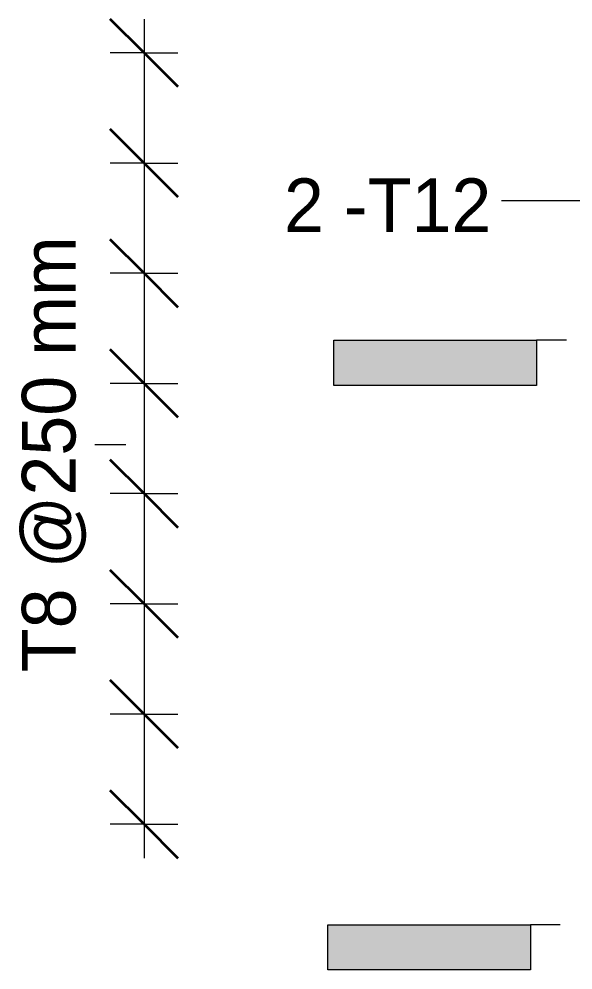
# Model space of a CAD drawing. Header units: millimetres. Extents: x 65464 to 98797, y 2255 to 31386.
# Drawn here: x 65619 to 66849, y 3406 to 5515 of the extents above; entities that cross this region are included whole.
import ezdxf

# ---------------------------------------------------------------- set-up
doc = ezdxf.new("R2010")
doc.units = ezdxf.units.MM
for name, color, linetype, lineweight in [('A-ANNO-DIMS', 211, 'Continuous', 9), ('A-ANNO-DIMS-50', 211, 'Continuous', 9), ('G-ANNO-SYMB', 111, 'Continuous', 9), ('S-RBAR-IDEN', 171, 'Continuous', 9)]:
    doc.layers.add(name, color=color, linetype=linetype, lineweight=lineweight)
doc.styles.add('Arial', font='arial.ttf', dxfattribs={"height": 100})
doc.styles.add('Nirmala UI', font='Nirmala.ttf', dxfattribs={"height": 119.0625})
doc.dimstyles.new('Arc_Length_-_2_5mm_Arial', dxfattribs={"dimscale": 304.8, "dimtxt": 125.683673, "dimasz": 0.492126, "dimexe": 0.246063, "dimexo": 0.0625, "dimgap": 0.287073, "dimtad": 1, "dimdec": 4, "dimzin": 0, "dimdsep": 46, "dimtxsty": 'Arial', "dimblk1": 'OBLIQUE', "dimblk2": 'OBLIQUE', "dimsah": 1, "dimcen": 0.09, "dimdle": 0.246063, "dimazin": 0, "dimtfac": 1, "dimtdec": 4, "dimtix": 1, "dimtmove": 0, "dimatfit": 3, "dimfxl": 0.246063, "dimfxlon": 1, "dimtvp": 1, "dimtolj": 1, "dimtzin": 0, "dimarcsym": 2})

# ---------------------------------------------------------------- blocks, each defined once
blk = doc.blocks.new('Detail View - M_Section Tail - Filled Horizontal-14034-Elevation Front')
at = {"layer": 'G-ANNO-SYMB'}
blk.add_hatch(color=256, dxfattribs=at).paths.add_polyline_path([(66768.1, 4702.6), (66768.1, 4802.6), (66318.1, 4802.6), (66318.1, 4702.6)])
for p, q in [((66318.1, 4702.6), (66318.1, 4802.6)), ((66318.1, 4802.6), (66768.1, 4802.6)), ((66768.1, 4802.6), (66768.1, 4702.6)), ((66768.1, 4702.6), (66318.1, 4702.6))]:
    blk.add_line(p, q, dxfattribs=at)
blk = doc.blocks.new('DIMBLOCK1-Elevation Front')
at = {"layer": 'A-ANNO-DIMS-50', "lineweight": 35}
for p, q in [((65896.8, 5440.1), (65821.8, 5515.1)), ((65896.8, 5440.1), (65971.8, 5365.1)), ((65896.8, 5195.7), (65821.8, 5270.7)), ((65896.8, 5195.7), (65971.8, 5120.7))]:
    blk.add_line(p, q, dxfattribs=at)
at = {"layer": 'A-ANNO-DIMS-50'}
for p, q in [((65896.8, 5515.1), (65896.8, 5195.7)), ((65896.8, 5440.1), (65821.8, 5440.1)), ((65896.8, 5440.1), (65971.8, 5440.1)), ((65896.8, 5195.7), (65821.8, 5195.7)), ((65896.8, 5195.7), (65971.8, 5195.7))]:
    blk.add_line(p, q, dxfattribs=at)
blk = doc.blocks.new('_Oblique')
at = {"color": 0, "linetype": 'ByBlock', "lineweight": -2}
blk.add_line((-0.5, -0.5), (0.5, 0.5), dxfattribs=at)
blk = doc.blocks.new('DIMBLOCK2-Elevation Front')
at = {"layer": 'A-ANNO-DIMS-50', "lineweight": 35}
for p, q in [((65896.8, 5195.7), (65821.8, 5270.7)), ((65896.8, 5195.7), (65971.8, 5120.7)), ((65896.8, 4951.3), (65821.8, 5026.3)), ((65896.8, 4951.3), (65971.8, 4876.3))]:
    blk.add_line(p, q, dxfattribs=at)
at = {"layer": 'A-ANNO-DIMS-50'}
for p, q in [((65896.8, 5195.7), (65821.8, 5195.7)), ((65896.8, 5195.7), (65896.8, 4951.3)), ((65896.8, 5195.7), (65971.8, 5195.7)), ((65896.8, 4951.3), (65821.8, 4951.3)), ((65896.8, 4951.3), (65971.8, 4951.3))]:
    blk.add_line(p, q, dxfattribs=at)
blk = doc.blocks.new('DIMBLOCK3-Elevation Front')
at = {"layer": 'A-ANNO-DIMS-50', "lineweight": 35}
for p, q in [((65896.8, 4951.3), (65821.8, 5026.3)), ((65896.8, 4951.3), (65971.8, 4876.3)), ((65896.8, 4706.9), (65821.8, 4781.9)), ((65896.8, 4706.9), (65971.8, 4631.9))]:
    blk.add_line(p, q, dxfattribs=at)
at = {"layer": 'A-ANNO-DIMS-50'}
for p, q in [((65896.8, 4951.3), (65821.8, 4951.3)), ((65896.8, 4951.3), (65896.8, 4706.9)), ((65896.8, 4951.3), (65971.8, 4951.3)), ((65896.8, 4706.9), (65821.8, 4706.9)), ((65896.8, 4706.9), (65971.8, 4706.9))]:
    blk.add_line(p, q, dxfattribs=at)
blk = doc.blocks.new('DIMBLOCK4-Elevation Front')
at = {"layer": 'A-ANNO-DIMS-50', "lineweight": 35}
for p, q in [((65896.8, 4706.9), (65821.8, 4781.9)), ((65896.8, 4706.9), (65971.8, 4631.9)), ((65896.8, 4462.5), (65821.8, 4537.5)), ((65896.8, 4462.5), (65971.8, 4387.5))]:
    blk.add_line(p, q, dxfattribs=at)
at = {"layer": 'A-ANNO-DIMS-50'}
for p, q in [((65896.8, 4706.9), (65821.8, 4706.9)), ((65896.8, 4706.9), (65896.8, 4462.5)), ((65896.8, 4706.9), (65971.8, 4706.9)), ((65896.8, 4462.5), (65821.8, 4462.5)), ((65896.8, 4462.5), (65971.8, 4462.5))]:
    blk.add_line(p, q, dxfattribs=at)
blk = doc.blocks.new('DIMBLOCK5-Elevation Front')
at = {"layer": 'A-ANNO-DIMS-50', "lineweight": 35}
for p, q in [((65896.8, 4462.5), (65821.8, 4537.5)), ((65896.8, 4462.5), (65971.8, 4387.5)), ((65896.8, 4218.1), (65821.8, 4293.1)), ((65896.8, 4218.1), (65971.8, 4143.1))]:
    blk.add_line(p, q, dxfattribs=at)
at = {"layer": 'A-ANNO-DIMS-50'}
for p, q in [((65896.8, 4462.5), (65821.8, 4462.5)), ((65896.8, 4462.5), (65896.8, 4218.1)), ((65896.8, 4462.5), (65971.8, 4462.5)), ((65896.8, 4218.1), (65821.8, 4218.1)), ((65896.8, 4218.1), (65971.8, 4218.1))]:
    blk.add_line(p, q, dxfattribs=at)
blk = doc.blocks.new('DIMBLOCK6-Elevation Front')
at = {"layer": 'A-ANNO-DIMS-50', "lineweight": 35}
for p, q in [((65896.8, 4218.1), (65821.8, 4293.1)), ((65896.8, 4218.1), (65971.8, 4143.1)), ((65896.8, 3973.7), (65821.8, 4048.7)), ((65896.8, 3973.7), (65971.8, 3898.7))]:
    blk.add_line(p, q, dxfattribs=at)
at = {"layer": 'A-ANNO-DIMS-50'}
for p, q in [((65896.8, 4218.1), (65821.8, 4218.1)), ((65896.8, 4218.1), (65896.8, 3973.7)), ((65896.8, 4218.1), (65971.8, 4218.1)), ((65896.8, 3973.7), (65821.8, 3973.7)), ((65896.8, 3973.7), (65971.8, 3973.7))]:
    blk.add_line(p, q, dxfattribs=at)
blk = doc.blocks.new('DIMBLOCK7-Elevation Front')
at = {"layer": 'A-ANNO-DIMS-50', "lineweight": 35}
for p, q in [((65896.8, 3973.7), (65821.8, 4048.7)), ((65896.8, 3973.7), (65971.8, 3898.7)), ((65896.8, 3729.3), (65821.8, 3804.3)), ((65896.8, 3729.3), (65971.8, 3654.3))]:
    blk.add_line(p, q, dxfattribs=at)
at = {"layer": 'A-ANNO-DIMS-50'}
for p, q in [((65896.8, 3973.7), (65821.8, 3973.7)), ((65896.8, 3973.7), (65896.8, 3654.3)), ((65896.8, 3973.7), (65971.8, 3973.7)), ((65896.8, 3729.3), (65821.8, 3729.3)), ((65896.8, 3729.3), (65971.8, 3729.3))]:
    blk.add_line(p, q, dxfattribs=at)
blk = doc.blocks.new('DIMBLOCK8-Elevation Front')
at = {"layer": 'A-ANNO-DIMS-50', "lineweight": 35}
for p, q in [((65896.8, 5440.1), (65821.8, 5515.1)), ((65896.8, 5440.1), (65971.8, 5365.1)), ((65896.8, 5195.7), (65821.8, 5270.7)), ((65896.8, 5195.7), (65971.8, 5120.7)), ((65896.8, 4951.3), (65821.8, 5026.3)), ((65896.8, 4951.3), (65971.8, 4876.3)), ((65896.8, 4706.9), (65821.8, 4781.9)), ((65896.8, 4706.9), (65971.8, 4631.9)), ((65896.8, 4462.5), (65821.8, 4537.5)), ((65896.8, 4462.5), (65971.8, 4387.5)), ((65896.8, 4218.1), (65821.8, 4293.1)), ((65896.8, 4218.1), (65971.8, 4143.1)), ((65896.8, 3973.7), (65821.8, 4048.7)), ((65896.8, 3973.7), (65971.8, 3898.7)), ((65896.8, 3729.3), (65821.8, 3804.3)), ((65896.8, 3729.3), (65971.8, 3654.3))]:
    blk.add_line(p, q, dxfattribs=at)
at = {"layer": 'A-ANNO-DIMS-50'}
for p, q in [((65896.8, 5515.1), (65896.8, 3654.3)), ((65896.8, 5515.1), (65896.8, 5195.7)), ((65896.8, 5440.1), (65821.8, 5440.1)), ((65896.8, 5440.1), (65971.8, 5440.1)), ((65896.8, 5195.7), (65821.8, 5195.7)), ((65896.8, 5195.7), (65896.8, 4951.3)), ((65896.8, 5195.7), (65971.8, 5195.7)), ((65896.8, 4951.3), (65821.8, 4951.3)), ((65896.8, 4951.3), (65896.8, 4706.9)), ((65896.8, 4951.3), (65971.8, 4951.3)), ((65896.8, 4706.9), (65821.8, 4706.9)), ((65896.8, 4706.9), (65896.8, 4462.5)), ((65896.8, 4706.9), (65971.8, 4706.9)), ((65896.8, 4462.5), (65821.8, 4462.5)), ((65896.8, 4462.5), (65896.8, 4218.1)), ((65896.8, 4462.5), (65971.8, 4462.5)), ((65896.8, 4218.1), (65821.8, 4218.1)), ((65896.8, 4218.1), (65896.8, 3973.7)), ((65896.8, 4218.1), (65971.8, 4218.1)), ((65896.8, 3973.7), (65821.8, 3973.7)), ((65896.8, 3973.7), (65896.8, 3654.3)), ((65896.8, 3973.7), (65971.8, 3973.7)), ((65896.8, 3729.3), (65821.8, 3729.3)), ((65896.8, 3729.3), (65971.8, 3729.3))]:
    blk.add_line(p, q, dxfattribs=at)
blk = doc.blocks.new('_None')

msp = doc.modelspace()

# ---------------------------------------------------------------- linework, layer by layer
at = {"layer": 'G-ANNO-SYMB'}
for p, q in [((66834.30748, 4802.6056), (66768.09672, 4802.6056)), ((66820.50423, 3506.08658), (66754.29346, 3506.08658))]:
    msp.add_line(p, q, dxfattribs=at)
at = {"layer": 'S-RBAR-IDEN'}
for p, q in [((66840.32931, 5111.89071), (66690.29431, 5111.89071)), ((66937.89805, 5111.89071), (66840.32931, 5111.89071)), ((65856.59519, 4570.96129), (65787.71865, 4570.96129))]:
    msp.add_line(p, q, dxfattribs=at)

# ---------------------------------------------------------------- block references
at = {"layer": 'G-ANNO-SYMB'}
for p in [(0, 0), (-13.80325, -1296.51902)]:
    msp.add_blockref('Detail View - M_Section Tail - Filled Horizontal-14034-Elevation Front', p, dxfattribs=at)

# ---------------------------------------------------------------- texts
at = {"layer": 'S-RBAR-IDEN', "insert": (66207.29431, 5161.55216), "char_height": 119.0625, "width": 581.2234375, "attachment_point": 1, "style": 'Nirmala UI'}
msp.add_mtext('2 -T12', dxfattribs=at)
at = {"layer": 'S-RBAR-IDEN', "insert": (65625.55719, 4066.46129), "char_height": 119.0625, "width": 1218.565, "attachment_point": 1, "rotation": 90, "style": 'Nirmala UI'}
msp.add_mtext('T8 @250 mm', dxfattribs=at)

# ---------------------------------------------------------------- dimensions: what is measured, and where the dimension line sits
at = {"layer": 'A-ANNO-DIMS'}
for base, p1, p2, text, override, picture, middle in [((65896.77317, 3729.34838), (65971.77317, 5440.0642), (65971.77317, 3729.34838), '1711', {"dimpost": '<>', "dimblk1": 'None', "dimblk2": 'None', "dimsah": 1, "dimfxl": 1710.715818}, 'DIMBLOCK8-Elevation Front', (65759.06853, 4584.70629)), ((65896.77317, 5195.67622), (65971.77317, 5440.0642), (65971.77317, 5195.67622), ' ', {"dimpost": '<>', "dimfxl": 244.387974}, 'DIMBLOCK1-Elevation Front', (65896.77317, 5317.87021)), ((65896.77317, 4951.28825), (65971.77317, 5195.67622), (65971.77317, 4951.28825), ' ', {"dimpost": '<>', "dimfxl": 244.387974}, 'DIMBLOCK2-Elevation Front', (65896.77317, 5073.48224)), ((65896.77317, 4706.90028), (65971.77317, 4951.28825), (65971.77317, 4706.90028), ' ', {"dimpost": '<>', "dimfxl": 244.387974}, 'DIMBLOCK3-Elevation Front', (65896.77317, 4829.09426)), ((65896.77317, 4462.5123), (65971.77317, 4706.90028), (65971.77317, 4462.5123), ' ', {"dimpost": '<>', "dimfxl": 244.387974}, 'DIMBLOCK4-Elevation Front', (65896.77317, 4584.70629)), ((65896.77317, 4218.12433), (65971.77317, 4462.5123), (65971.77317, 4218.12433), ' ', {"dimpost": '<>', "dimfxl": 244.387974}, 'DIMBLOCK5-Elevation Front', (65896.77317, 4340.31832)), ((65896.77317, 3973.73635), (65971.77317, 4218.12433), (65971.77317, 3973.73635), ' ', {"dimpost": '<>', "dimfxl": 244.387974}, 'DIMBLOCK6-Elevation Front', (65896.77317, 4095.93034)), ((65896.77317, 3729.34838), (65971.77317, 3973.73635), (65971.77317, 3729.34838), ' ', {"dimpost": '<>', "dimfxl": 244.387974}, 'DIMBLOCK7-Elevation Front', (65896.77317, 3851.54237))]:
    dim = msp.add_linear_dim(base=base, p1=p1, p2=p2, angle=90, text=text, dimstyle='Arc_Length_-_2_5mm_Arial', override=override, dxfattribs=at)
    dim.commit()
    dim.dimension.update_dxf_attribs({"geometry": picture, "text_midpoint": middle})

doc.saveas('drawing.dxf')
